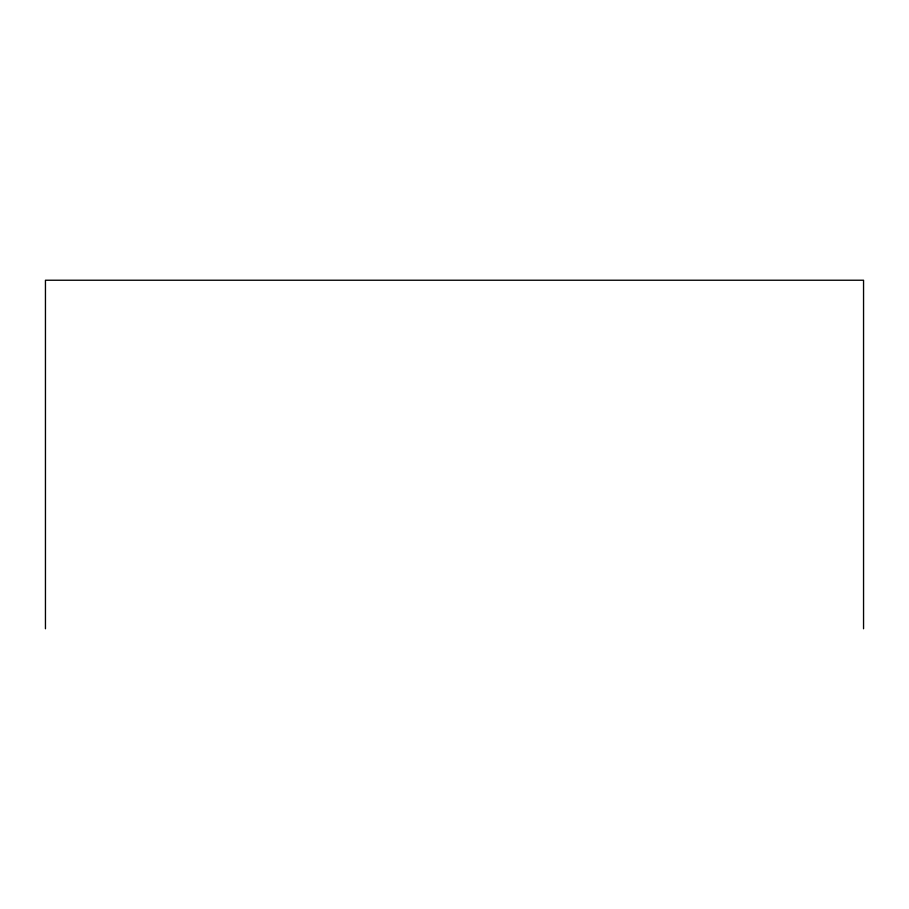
<?xml version="1.0" encoding="UTF-8"?>
<svg xmlns="http://www.w3.org/2000/svg" width="909" height="909" viewBox="0 0 909 909"><rect width="100%" height="100%" fill="white"/><g stroke="black" fill="none" stroke-linecap="round" stroke-linejoin="round"><path stroke-width="1.36" d="M863.55 628.767L863.55 280.233L45.45 280.233L45.45 628.767"/></g></svg>
